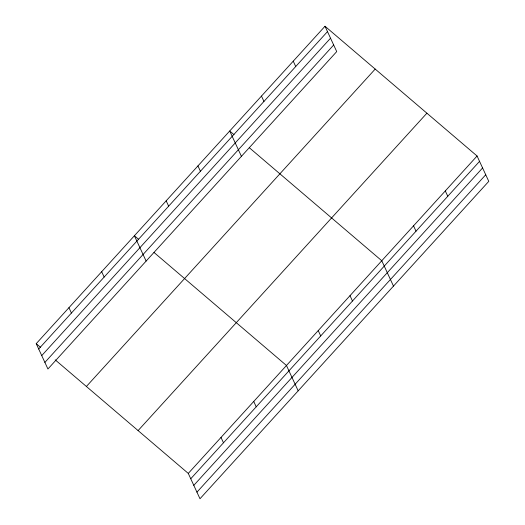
<?xml version="1.0" encoding="UTF-8"?>
<svg xmlns="http://www.w3.org/2000/svg" width="525" height="525" viewBox="0 0 525 525"><rect width="100%" height="100%" fill="white"/><g stroke="black" fill="none" stroke-linecap="round" stroke-linejoin="round"><path stroke-width="0.79" d="M325.014 26.25L336.722 51.588L47.926 368.996L36.218 343.652L325.014 26.25L477.074 156.004L488.782 181.348L199.986 498.75L188.278 473.412L55.184 359.842M38.693 349.007L327.488 31.605M41.738 355.602L330.54 38.2M44.881 362.401L333.677 44.992M86.395 386.472L375.198 69.07M138.095 430.592L426.897 113.19M188.278 473.412L477.074 156.004M190.752 478.767L479.548 161.365M193.797 485.363L482.593 167.954M196.941 492.155L485.737 174.753M233.993 134.649L229.714 130.994L241.421 156.332M249.296 147.702L381.773 260.748L393.481 286.092M138.692 239.393L134.407 235.738L146.114 261.076M153.989 252.446L286.466 365.492L298.174 390.83M36.218 343.652L40.504 347.307M445.305 190.923L447.779 196.278M413.536 225.835L416.017 231.19M293.245 61.163L295.719 66.517M261.483 96.082L263.957 101.437M350.004 295.667L352.478 301.022M318.235 330.579L320.709 335.934M197.945 165.907L200.419 171.262M166.176 200.819L168.65 206.174M253.739 401.467L256.213 406.822M221.005 437.437L223.479 442.792M101.679 271.707L104.153 277.062M68.946 307.683L71.42 313.038"/></g></svg>
